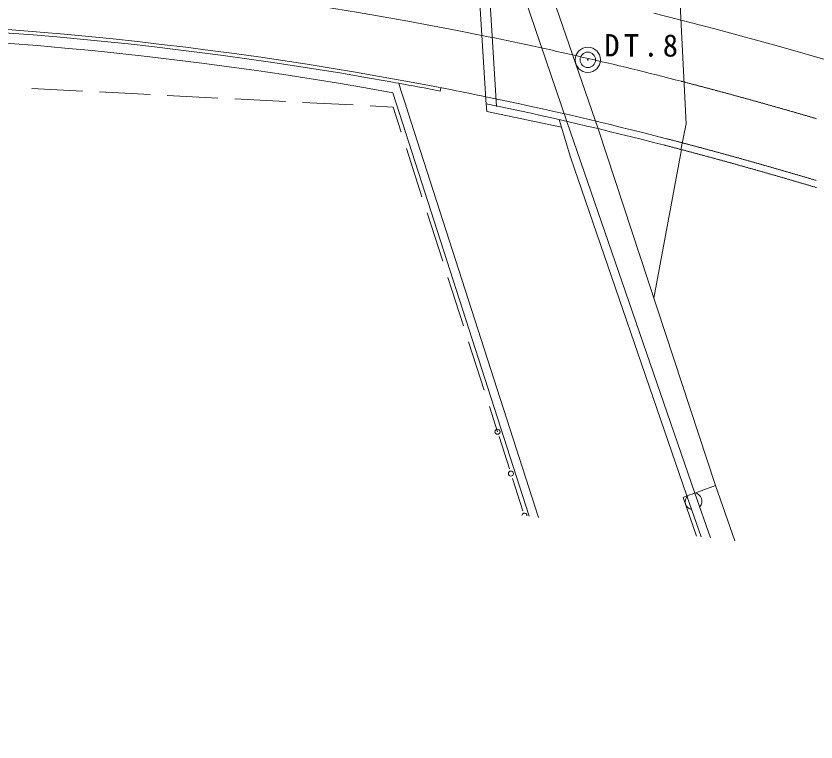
# Model space of a CAD drawing. Units: millimetres, scale not verified. Extents: x 40000 to 680000, y 20000 to 380000.
# Drawn here: x 275356 to 322566, y 264502 to 307372 of the extents above; entities that cross this region are included whole.
import ezdxf

# ---------------------------------------------------------------- set-up
doc = ezdxf.new("R2010")
doc.units = ezdxf.units.MM
doc.header["$LTSCALE"] = 1000
doc.linetypes.add('CHAIN', pattern=[18.5, 12, -1.5, 3.5, -1.5])
for name, color, linetype, lineweight in [('M-BGD', 7, 'Continuous', 13), ('M-BMK', 2, 'CHAIN', 13), ('M-BMK-SRVR', 3, 'Continuous', 13), ('M-STR-STR1', 1, 'Continuous', 13), ('M-STR-STRC', 7, 'Continuous', 13)]:
    doc.layers.add(name, color=color, linetype=linetype, lineweight=lineweight)
doc.styles.add('ＭＳ ゴシック', font='')
doc.styles.get('ＭＳ ゴシック').set_extended_font_data('MS Gothic')

msp = doc.modelspace()

# ---------------------------------------------------------------- linework, layer by layer
at = {"layer": 'M-BGD'}
for p, q in [((303432, 314131), (307866, 301151)), ((309718, 300716), (305215, 313758)), ((314366, 311680), (314905, 301005)), ((279280, 302940), (276284, 303094)), ((297942, 303400), (298074, 302989)), ((300426, 303136), (300387, 302940)), ((283276, 302734), (280279, 302889)), ((287271, 302529), (284275, 302683)), ((297596, 302843), (297792, 302234)), ((298075, 302988), (298337, 302173)), ((291267, 302323), (288270, 302477)), ((295263, 302117), (292266, 302271)), ((297792, 302234), (305639, 277833)), ((298337, 302173), (298483, 301716)), ((303108, 302192), (303139, 301740)), ((297608, 301996), (296262, 302066)), ((298087, 300504), (297608, 301996)), ((298483, 301716), (306185, 277767)), ((307554, 300802), (303139, 301740)), ((308085, 299033), (307419, 301252)), ((307866, 301151), (315425, 279196)), ((314905, 301005), (314596, 299464)), ((309717, 300716), (316640, 279646)), ((299311, 296695), (298393, 299552)), ((313006, 290706), (314625, 299484)), ((308085, 299033), (314953, 279031)), ((300535, 292886), (299617, 295743)), ((301759, 289077), (300841, 291934)), ((302983, 285268), (302065, 288125)), ((303769, 282824), (303289, 284316)), ((303861, 282538), (304473, 280634)), ((304656, 280063), (305268, 278158)), ((316641, 279643), (315425, 279196)), ((317771, 276386), (316641, 279643)), ((314953, 279031), (314724, 278937)), ((314724, 278937), (314953, 279031)), ((315425, 279196), (314953, 279031)), ((314953, 279031), (315791, 276622)), ((315425, 279196), (316343, 276556)), ((315517, 276654), (314724, 278937))]:
    msp.add_line(p, q, dxfattribs=at)
for centre in [(303769, 282824), (304564, 280348)]:
    msp.add_circle(centre, 150, dxfattribs=at)
for centre, radius, start, end in [((258034, 84663), 233300, 79.04342, 129.11535), ((258034, 84663), 222548, 78.84439, 126.02087), ((258034, 84663), 222348, 79.80707, 126.01929), ((258034, 84663), 221738, 79.7225, 106.59122), ((258034, 84663), 222348, 79.01907, 79.80707), ((258034, 84663), 222548, 78.32153, 78.84439), ((315339, 278700), 487, 134.5331, 259.1693), ((315349, 278727), 487, 316.8587, 81.4948), ((305360, 277872), 150, 350.7005, 175.6971)]:
    msp.add_arc(centre, radius, start, end, dxfattribs=at)
at = {"layer": 'M-BMK'}
for p, q in [((313003, 307533), (316602, 306615)), ((316602, 306615), (320363, 305587)), ((320363, 305587), (324117, 304498))]:
    msp.add_line(p, q, dxfattribs=at)
at = {"layer": 'M-BMK-SRVR'}
for radius in [746, 458, 22.5]:
    msp.add_circle((309102, 304782), radius, dxfattribs=at)
at = {"layer": 'M-STR-STR1'}
for p, q in [((302337, 314331), (303111, 302149)), ((302945, 314220), (303720, 302037)), ((313748, 300125), (313764, 300121)), ((313764, 300121), (313790, 300114)), ((313790, 300114), (313824, 300105)), ((313824, 300105), (313865, 300095)), ((313865, 300095), (313911, 300083)), ((313911, 300083), (313960, 300070)), ((313960, 300070), (314012, 300057)), ((314012, 300057), (314064, 300043)), ((314064, 300043), (314116, 300030)), ((314116, 300030), (314166, 300017)), ((314166, 300017), (314214, 300004)), ((314214, 300004), (314261, 299992)), ((314261, 299992), (314306, 299980)), ((314306, 299980), (314350, 299969)), ((314350, 299969), (314393, 299957)), ((314393, 299957), (314435, 299946)), ((314435, 299946), (314476, 299935)), ((314476, 299935), (314517, 299925)), ((314517, 299925), (314558, 299914)), ((314558, 299914), (314599, 299903)), ((314599, 299903), (314640, 299893)), ((314640, 299893), (314680, 299882)), ((314680, 299882), (314721, 299871)), ((314721, 299871), (314762, 299860)), ((314762, 299860), (314803, 299850)), ((314803, 299850), (314844, 299839)), ((314844, 299839), (314884, 299828)), ((314884, 299828), (314925, 299817)), ((314925, 299817), (314966, 299806)), ((314966, 299806), (315007, 299796)), ((315007, 299796), (315048, 299785)), ((313647, 299738), (313664, 299734)), ((313664, 299734), (313690, 299727)), ((313690, 299727), (313724, 299718)), ((313724, 299718), (313765, 299708)), ((313765, 299708), (313810, 299696)), ((313810, 299696), (313859, 299683)), ((313859, 299683), (313911, 299670)), ((313911, 299670), (313963, 299656)), ((313963, 299656), (314015, 299642)), ((314015, 299642), (314065, 299629)), ((314065, 299629), (314113, 299617)), ((314113, 299617), (314160, 299605)), ((314160, 299605), (314205, 299593)), ((314205, 299593), (314248, 299582)), ((314248, 299582), (314291, 299570)), ((314291, 299570), (314333, 299559)), ((314333, 299559), (314375, 299549)), ((314375, 299549), (314416, 299538)), ((314416, 299538), (314456, 299527)), ((314456, 299527), (314497, 299516)), ((314497, 299516), (314538, 299506)), ((314538, 299506), (314579, 299495)), ((314579, 299495), (314619, 299484)), ((314619, 299484), (314660, 299474)), ((314660, 299474), (314701, 299463)), ((314701, 299463), (314741, 299452)), ((314741, 299452), (314782, 299441)), ((314782, 299441), (314823, 299430)), ((314823, 299430), (314864, 299420)), ((314864, 299420), (314904, 299409)), ((314904, 299409), (314945, 299398)), ((314945, 299398), (314986, 299387)), ((314986, 299387), (315027, 299377)), ((315027, 299377), (315067, 299366)), ((315048, 299785), (315088, 299774)), ((315067, 299366), (315108, 299355)), ((315088, 299774), (315129, 299763)), ((315108, 299355), (315149, 299344)), ((315129, 299763), (315170, 299752)), ((315149, 299344), (315189, 299333)), ((315170, 299752), (315211, 299742)), ((315189, 299333), (315230, 299322)), ((315211, 299742), (315252, 299731)), ((315230, 299322), (315271, 299312)), ((315252, 299731), (315292, 299720)), ((315292, 299720), (315333, 299709)), ((315333, 299709), (315374, 299698)), ((315374, 299698), (315415, 299687)), ((315415, 299687), (315456, 299676)), ((315456, 299676), (315496, 299665)), ((315496, 299665), (315537, 299655)), ((315537, 299655), (315578, 299644)), ((315578, 299644), (315619, 299633)), ((315619, 299633), (315660, 299622)), ((315660, 299622), (315700, 299611)), ((315700, 299611), (315741, 299600)), ((315741, 299600), (315782, 299589)), ((315782, 299589), (315823, 299578)), ((315823, 299578), (315863, 299567)), ((315863, 299567), (315904, 299556)), ((315904, 299556), (315945, 299545)), ((315945, 299545), (315986, 299534)), ((315986, 299534), (316026, 299523)), ((316026, 299523), (316067, 299512)), ((316067, 299512), (316108, 299501)), ((316108, 299501), (316149, 299490)), ((316149, 299490), (316190, 299479)), ((316190, 299479), (316230, 299468)), ((316230, 299468), (316271, 299457)), ((316271, 299457), (316312, 299446)), ((316312, 299446), (316353, 299435)), ((316353, 299435), (316394, 299424)), ((316394, 299424), (316434, 299413)), ((316434, 299413), (316475, 299402)), ((316475, 299402), (316516, 299391)), ((316516, 299391), (316557, 299380)), ((316557, 299380), (316597, 299368)), ((316597, 299368), (316638, 299357)), ((316638, 299357), (316679, 299346)), ((316679, 299346), (316720, 299335)), ((316720, 299335), (316761, 299324)), ((316761, 299324), (316801, 299313)), ((315271, 299312), (315312, 299301)), ((315312, 299301), (315352, 299290)), ((315352, 299290), (315393, 299279)), ((315393, 299279), (315434, 299268)), ((315434, 299268), (315475, 299257)), ((315475, 299257), (315515, 299246)), ((315515, 299246), (315556, 299235)), ((315556, 299235), (315597, 299224)), ((315597, 299224), (315637, 299214)), ((315637, 299214), (315678, 299203)), ((315678, 299203), (315719, 299192)), ((315719, 299192), (315760, 299181)), ((315760, 299181), (315800, 299170)), ((315800, 299170), (315841, 299159)), ((315841, 299159), (315882, 299148)), ((315882, 299148), (315923, 299137)), ((315923, 299137), (315963, 299126)), ((315963, 299126), (316004, 299115)), ((316004, 299115), (316045, 299104)), ((316045, 299104), (316085, 299093)), ((316085, 299093), (316126, 299082)), ((316126, 299082), (316167, 299071)), ((316167, 299071), (316207, 299060)), ((316207, 299060), (316248, 299049)), ((316248, 299049), (316289, 299038)), ((316289, 299038), (316330, 299027)), ((316330, 299027), (316370, 299016)), ((316370, 299016), (316411, 299005)), ((316411, 299005), (316452, 298994)), ((316452, 298994), (316492, 298983)), ((316492, 298983), (316533, 298971)), ((316533, 298971), (316574, 298960)), ((316574, 298960), (316615, 298949)), ((316615, 298949), (316655, 298938)), ((316655, 298938), (316696, 298927)), ((316696, 298927), (316737, 298916)), ((316737, 298916), (316777, 298905)), ((316777, 298905), (316818, 298894)), ((316801, 299313), (316842, 299302)), ((316818, 298894), (316859, 298882)), ((316842, 299302), (316883, 299291)), ((316859, 298882), (316899, 298871)), ((316883, 299291), (316924, 299279)), ((316899, 298871), (316940, 298860)), ((316924, 299279), (316964, 299268)), ((316940, 298860), (316981, 298849)), ((316964, 299268), (317005, 299257)), ((316981, 298849), (317022, 298838)), ((317005, 299257), (317046, 299246)), ((317046, 299246), (317087, 299235)), ((317087, 299235), (317127, 299224)), ((317127, 299224), (317168, 299212)), ((317168, 299212), (317209, 299201)), ((317209, 299201), (317250, 299190)), ((317250, 299190), (317290, 299179)), ((317290, 299179), (317331, 299167)), ((317331, 299167), (317372, 299156)), ((317372, 299156), (317413, 299145)), ((317413, 299145), (317454, 299134)), ((317454, 299134), (317494, 299123)), ((317494, 299123), (317535, 299111)), ((317535, 299111), (317576, 299100)), ((317576, 299100), (317617, 299089)), ((317617, 299089), (317657, 299077)), ((317657, 299077), (317698, 299066)), ((317698, 299066), (317739, 299055)), ((317739, 299055), (317780, 299043)), ((317780, 299043), (317820, 299032)), ((317820, 299032), (317861, 299021)), ((317861, 299021), (317902, 299010)), ((317902, 299010), (317943, 298998)), ((317943, 298998), (317983, 298987)), ((317983, 298987), (318024, 298975)), ((318024, 298975), (318065, 298964)), ((318065, 298964), (318106, 298953)), ((318106, 298953), (318146, 298941)), ((318146, 298941), (318187, 298930)), ((318187, 298930), (318228, 298919)), ((318228, 298919), (318268, 298907)), ((318268, 298907), (318309, 298896)), ((318309, 298896), (318350, 298884)), ((318350, 298884), (318391, 298873)), ((318391, 298873), (318432, 298861)), ((318432, 298861), (318472, 298850)), ((318472, 298850), (318513, 298839)), ((317022, 298838), (317062, 298827)), ((317062, 298827), (317103, 298815)), ((317103, 298815), (317144, 298804)), ((317144, 298804), (317184, 298793)), ((317184, 298793), (317225, 298782)), ((317225, 298782), (317266, 298771)), ((317266, 298771), (317306, 298759)), ((317306, 298759), (317347, 298748)), ((317347, 298748), (317388, 298737)), ((317388, 298737), (317428, 298726)), ((317428, 298726), (317469, 298714)), ((317469, 298714), (317510, 298703)), ((317510, 298703), (317551, 298692)), ((317551, 298692), (317591, 298681)), ((317591, 298681), (317632, 298669)), ((317632, 298669), (317673, 298658)), ((317673, 298658), (317713, 298647)), ((317713, 298647), (317754, 298635)), ((317754, 298635), (317795, 298624)), ((317795, 298624), (317835, 298613)), ((317835, 298613), (317876, 298601)), ((317876, 298601), (317917, 298590)), ((317917, 298590), (317957, 298579)), ((317957, 298579), (317998, 298567)), ((317998, 298567), (318039, 298556)), ((318039, 298556), (318079, 298545)), ((318079, 298545), (318120, 298533)), ((318120, 298533), (318161, 298522)), ((318161, 298522), (318201, 298510)), ((318201, 298510), (318242, 298499)), ((318242, 298499), (318283, 298488)), ((318283, 298488), (318323, 298476)), ((318323, 298476), (318364, 298465)), ((318364, 298465), (318405, 298453)), ((318405, 298453), (318445, 298442)), ((318445, 298442), (318486, 298431)), ((318486, 298431), (318527, 298419)), ((318513, 298839), (318554, 298827)), ((318527, 298419), (318568, 298408)), ((318554, 298827), (318595, 298816)), ((318568, 298408), (318608, 298396)), ((318595, 298816), (318635, 298804)), ((318608, 298396), (318649, 298385)), ((318635, 298804), (318676, 298793)), ((318649, 298385), (318690, 298373)), ((318676, 298793), (318717, 298781)), ((318690, 298373), (318730, 298362)), ((318717, 298781), (318757, 298770)), ((318757, 298770), (318798, 298758)), ((318798, 298758), (318839, 298747)), ((318839, 298747), (318880, 298735)), ((318880, 298735), (318920, 298724)), ((318920, 298724), (318961, 298712)), ((318961, 298712), (319002, 298701)), ((319002, 298701), (319043, 298689)), ((319043, 298689), (319083, 298678)), ((319083, 298678), (319124, 298666)), ((319124, 298666), (319165, 298655)), ((319165, 298655), (319205, 298643)), ((319205, 298643), (319246, 298631)), ((319246, 298631), (319287, 298620)), ((319287, 298620), (319328, 298608)), ((319328, 298608), (319368, 298597)), ((319368, 298597), (319409, 298585)), ((319409, 298585), (319450, 298573)), ((319450, 298573), (319491, 298562)), ((319491, 298562), (319531, 298550)), ((319531, 298550), (319572, 298539)), ((319572, 298539), (319613, 298527)), ((319613, 298527), (319654, 298515)), ((319654, 298515), (319694, 298504)), ((319694, 298504), (319735, 298492)), ((319735, 298492), (319776, 298480)), ((319776, 298480), (319816, 298469)), ((319816, 298469), (319857, 298457)), ((319857, 298457), (319898, 298445)), ((319898, 298445), (319939, 298434)), ((319939, 298434), (319979, 298422)), ((319979, 298422), (320020, 298410)), ((320020, 298410), (320061, 298399)), ((320061, 298399), (320102, 298387)), ((320102, 298387), (320142, 298375)), ((320142, 298375), (320183, 298363)), ((318730, 298362), (318771, 298350)), ((318771, 298350), (318812, 298339)), ((318812, 298339), (318852, 298327)), ((318852, 298327), (318893, 298316)), ((318893, 298316), (318934, 298304)), ((318934, 298304), (318974, 298293)), ((318974, 298293), (319015, 298281)), ((319015, 298281), (319056, 298270)), ((319056, 298270), (319096, 298258)), ((319096, 298258), (319137, 298247)), ((319137, 298247), (319178, 298235)), ((319178, 298235), (319218, 298224)), ((319218, 298224), (319259, 298212)), ((319259, 298212), (319300, 298200)), ((319300, 298200), (319340, 298189)), ((319340, 298189), (319381, 298177)), ((319381, 298177), (319422, 298166)), ((319422, 298166), (319462, 298154)), ((319462, 298154), (319503, 298142)), ((319503, 298142), (319544, 298131)), ((319544, 298131), (319584, 298119)), ((319584, 298119), (319625, 298107)), ((319625, 298107), (319666, 298096)), ((319666, 298096), (319706, 298084)), ((319706, 298084), (319747, 298072)), ((319747, 298072), (319787, 298061)), ((319787, 298061), (319828, 298049)), ((319828, 298049), (319869, 298038)), ((319869, 298038), (319909, 298026)), ((319909, 298026), (319950, 298014)), ((319950, 298014), (319991, 298002)), ((319991, 298002), (320031, 297991)), ((320031, 297991), (320072, 297979)), ((320072, 297979), (320113, 297967)), ((320113, 297967), (320153, 297956)), ((320153, 297956), (320194, 297944)), ((320183, 298363), (320224, 298352)), ((320194, 297944), (320235, 297932)), ((320224, 298352), (320264, 298340)), ((320235, 297932), (320275, 297920)), ((320264, 298340), (320305, 298328)), ((320275, 297920), (320316, 297908)), ((320305, 298328), (320346, 298316)), ((320316, 297908), (320357, 297897)), ((320346, 298316), (320386, 298305)), ((320357, 297897), (320397, 297885)), ((320386, 298305), (320427, 298293)), ((320427, 298293), (320468, 298281)), ((320468, 298281), (320509, 298269)), ((320509, 298269), (320549, 298258)), ((320549, 298258), (320590, 298246)), ((320590, 298246), (320631, 298234)), ((320631, 298234), (320672, 298222)), ((320672, 298222), (320712, 298210)), ((320712, 298210), (320753, 298198)), ((320753, 298198), (320794, 298187)), ((320794, 298187), (320834, 298175)), ((320834, 298175), (320875, 298163)), ((320875, 298163), (320916, 298151)), ((320916, 298151), (320956, 298139)), ((320956, 298139), (320997, 298127)), ((320997, 298127), (321038, 298116)), ((321038, 298116), (321079, 298104)), ((321079, 298104), (321119, 298092)), ((321119, 298092), (321160, 298080)), ((321160, 298080), (321201, 298068)), ((321201, 298068), (321241, 298056)), ((321241, 298056), (321282, 298044)), ((321282, 298044), (321323, 298032)), ((321323, 298032), (321363, 298020)), ((321363, 298020), (321404, 298008)), ((321404, 298008), (321445, 297996)), ((321445, 297996), (321486, 297984)), ((321486, 297984), (321526, 297973)), ((321526, 297973), (321567, 297961)), ((321567, 297961), (321608, 297949)), ((321608, 297949), (321648, 297937)), ((321648, 297937), (321689, 297925)), ((321689, 297925), (321730, 297913)), ((321730, 297913), (321770, 297901)), ((321770, 297901), (321811, 297889)), ((320397, 297885), (320438, 297873)), ((320438, 297873), (320479, 297862)), ((320479, 297862), (320519, 297850)), ((320519, 297850), (320560, 297838)), ((320560, 297838), (320601, 297826)), ((320601, 297826), (320641, 297814)), ((320641, 297814), (320682, 297803)), ((320682, 297803), (320723, 297791)), ((320723, 297791), (320763, 297779)), ((320763, 297779), (320804, 297767)), ((320804, 297767), (320845, 297755)), ((320845, 297755), (320885, 297743)), ((320885, 297743), (320926, 297731)), ((320926, 297731), (320966, 297720)), ((320966, 297720), (321007, 297708)), ((321007, 297708), (321048, 297696)), ((321048, 297696), (321088, 297684)), ((321088, 297684), (321129, 297672)), ((321129, 297672), (321170, 297660)), ((321170, 297660), (321210, 297648)), ((321210, 297648), (321251, 297636)), ((321251, 297636), (321292, 297624)), ((321292, 297624), (321332, 297613)), ((321332, 297613), (321373, 297601)), ((321373, 297601), (321413, 297589)), ((321413, 297589), (321454, 297577)), ((321454, 297577), (321495, 297565)), ((321495, 297565), (321535, 297553)), ((321535, 297553), (321576, 297541)), ((321576, 297541), (321617, 297529)), ((321617, 297529), (321657, 297517)), ((321657, 297517), (321698, 297505)), ((321698, 297505), (321739, 297493)), ((321739, 297493), (321779, 297481)), ((321779, 297481), (321820, 297469)), ((321811, 297889), (321852, 297877)), ((321820, 297469), (321861, 297457)), ((321852, 297877), (321893, 297865)), ((321861, 297457), (321901, 297445)), ((321893, 297865), (321933, 297853)), ((321901, 297445), (321942, 297433)), ((321933, 297853), (321974, 297841)), ((321942, 297433), (321982, 297421)), ((321974, 297841), (322015, 297829)), ((322015, 297829), (322055, 297817)), ((322055, 297817), (322096, 297805)), ((322096, 297805), (322137, 297792)), ((322137, 297792), (322177, 297780)), ((322177, 297780), (322218, 297768)), ((322218, 297768), (322259, 297756)), ((322259, 297756), (322299, 297744)), ((322299, 297744), (322340, 297732)), ((322340, 297732), (322381, 297720)), ((322381, 297720), (322421, 297708)), ((322421, 297708), (322462, 297696)), ((322462, 297696), (322503, 297684)), ((322503, 297684), (322544, 297672)), ((322544, 297672), (322584, 297659)), ((321982, 297421), (322023, 297409)), ((322023, 297409), (322064, 297397)), ((322064, 297397), (322104, 297385)), ((322104, 297385), (322145, 297373)), ((322145, 297373), (322186, 297361)), ((322186, 297361), (322226, 297349)), ((322226, 297349), (322267, 297337)), ((322267, 297337), (322307, 297324)), ((322307, 297324), (322348, 297312)), ((322348, 297312), (322389, 297300)), ((322389, 297300), (322429, 297288)), ((322429, 297288), (322470, 297276)), ((322470, 297276), (322511, 297264)), ((322511, 297264), (322551, 297252)), ((322551, 297252), (322592, 297240))]:
    msp.add_line(p, q, dxfattribs=at)
for radius, end in [(223048, 78.31268), (222648, 78.28448)]:
    msp.add_arc((257899, 84182), radius, 75.50116, end, dxfattribs=at)
at = {"layer": 'M-STR-STRC'}
for p, q in [((314624, 303515), (314641, 303510)), ((314641, 303510), (314668, 303503)), ((314668, 303503), (314702, 303494)), ((314702, 303494), (314743, 303484)), ((314743, 303484), (314790, 303472)), ((314790, 303472), (314840, 303458)), ((314840, 303458), (314892, 303445)), ((314892, 303445), (314946, 303431)), ((314946, 303431), (314998, 303417)), ((314998, 303417), (315049, 303404)), ((315049, 303404), (315098, 303391)), ((315098, 303391), (315145, 303379)), ((315145, 303379), (315191, 303367)), ((315191, 303367), (315236, 303355)), ((315236, 303355), (315279, 303344)), ((315279, 303344), (315322, 303333)), ((315322, 303333), (315364, 303322)), ((315364, 303322), (315406, 303311)), ((315406, 303311), (315447, 303300)), ((315447, 303300), (315489, 303289)), ((315489, 303289), (315530, 303278)), ((315530, 303278), (315571, 303267)), ((315571, 303267), (315613, 303256)), ((315613, 303256), (315654, 303245)), ((315654, 303245), (315696, 303235)), ((315696, 303235), (315737, 303224)), ((315737, 303224), (315779, 303213)), ((315779, 303213), (315820, 303202)), ((315820, 303202), (315861, 303191)), ((315861, 303191), (315903, 303180)), ((315903, 303180), (315944, 303169)), ((315944, 303169), (315986, 303158)), ((315986, 303158), (316027, 303147)), ((316027, 303147), (316068, 303136)), ((316068, 303136), (316110, 303125)), ((316110, 303125), (316151, 303114)), ((316151, 303114), (316193, 303103)), ((316193, 303103), (316234, 303092)), ((316234, 303092), (316275, 303081)), ((316275, 303081), (316317, 303070)), ((316317, 303070), (316358, 303059)), ((316358, 303059), (316400, 303048)), ((316400, 303048), (316441, 303037)), ((316441, 303037), (316483, 303026)), ((316483, 303026), (316524, 303014)), ((316524, 303014), (316565, 303003)), ((316565, 303003), (316607, 302992)), ((316607, 302992), (316648, 302981)), ((316648, 302981), (316690, 302970)), ((316690, 302970), (316731, 302959)), ((316731, 302959), (316772, 302948)), ((316772, 302948), (316814, 302937)), ((316814, 302937), (316855, 302926)), ((316855, 302926), (316896, 302914)), ((316896, 302914), (316938, 302903)), ((316938, 302903), (316979, 302892)), ((316979, 302892), (317021, 302881)), ((317021, 302881), (317062, 302870)), ((317062, 302870), (317103, 302859)), ((317103, 302859), (317145, 302847)), ((317145, 302847), (317186, 302836)), ((317186, 302836), (317228, 302825)), ((317228, 302825), (317269, 302814)), ((317269, 302814), (317310, 302802)), ((317310, 302802), (317352, 302791)), ((317352, 302791), (317393, 302780)), ((317393, 302780), (317434, 302769)), ((317434, 302769), (317476, 302758)), ((317476, 302758), (317517, 302746)), ((317517, 302746), (317559, 302735)), ((317559, 302735), (317600, 302724)), ((317600, 302724), (317641, 302712)), ((317641, 302712), (317683, 302701)), ((317683, 302701), (317724, 302690)), ((317724, 302690), (317765, 302679)), ((317765, 302679), (317807, 302667)), ((317807, 302667), (317848, 302656)), ((317848, 302656), (317889, 302645)), ((317889, 302645), (317931, 302633)), ((317931, 302633), (317972, 302622)), ((317972, 302622), (318013, 302611)), ((318013, 302611), (318055, 302599)), ((318055, 302599), (318096, 302588)), ((318096, 302588), (318137, 302577)), ((318137, 302577), (318179, 302565)), ((318179, 302565), (318220, 302554)), ((318220, 302554), (318261, 302542)), ((318261, 302542), (318303, 302531)), ((318303, 302531), (318344, 302520)), ((318344, 302520), (318386, 302508)), ((318386, 302508), (318427, 302497)), ((318427, 302497), (318468, 302485)), ((318468, 302485), (318510, 302474)), ((318510, 302474), (318551, 302462)), ((318551, 302462), (318592, 302451)), ((318592, 302451), (318634, 302440)), ((318634, 302440), (318675, 302428)), ((318675, 302428), (318716, 302417)), ((318716, 302417), (318757, 302405)), ((318757, 302405), (318799, 302394)), ((318799, 302394), (318840, 302382)), ((318840, 302382), (318881, 302371)), ((318881, 302371), (318923, 302359)), ((318923, 302359), (318964, 302348)), ((318964, 302348), (319005, 302336)), ((319005, 302336), (319047, 302325)), ((319047, 302325), (319088, 302313)), ((319088, 302313), (319129, 302301)), ((319129, 302301), (319171, 302290)), ((319171, 302290), (319212, 302278)), ((319212, 302278), (319253, 302267)), ((319253, 302267), (319295, 302255)), ((319295, 302255), (319336, 302244)), ((319336, 302244), (319377, 302232)), ((319377, 302232), (319419, 302220)), ((319419, 302220), (319460, 302209)), ((319460, 302209), (319501, 302197)), ((319501, 302197), (319542, 302186)), ((319542, 302186), (319584, 302174)), ((319584, 302174), (319625, 302162)), ((319625, 302162), (319666, 302151)), ((319666, 302151), (319708, 302139)), ((319708, 302139), (319749, 302128)), ((319749, 302128), (319790, 302116)), ((319790, 302116), (319832, 302104)), ((319832, 302104), (319873, 302093)), ((319873, 302093), (319914, 302081)), ((319914, 302081), (319955, 302069)), ((319955, 302069), (319997, 302057)), ((319997, 302057), (320038, 302046)), ((320038, 302046), (320079, 302034)), ((320079, 302034), (320121, 302022)), ((320121, 302022), (320162, 302011)), ((320162, 302011), (320203, 301999)), ((320203, 301999), (320244, 301987)), ((320244, 301987), (320286, 301975)), ((320286, 301975), (320327, 301964)), ((320327, 301964), (320368, 301952)), ((320368, 301952), (320410, 301940)), ((320410, 301940), (320451, 301928)), ((320451, 301928), (320492, 301917)), ((320492, 301917), (320533, 301905)), ((320533, 301905), (320575, 301893)), ((320575, 301893), (320616, 301881)), ((320616, 301881), (320657, 301870)), ((320657, 301870), (320698, 301858)), ((320698, 301858), (320740, 301846)), ((320740, 301846), (320781, 301834)), ((320781, 301834), (320822, 301822)), ((320822, 301822), (320863, 301810)), ((320863, 301810), (320905, 301798)), ((320905, 301798), (320946, 301787)), ((320946, 301787), (320987, 301775)), ((320987, 301775), (321029, 301763)), ((321029, 301763), (321070, 301751)), ((321070, 301751), (321111, 301739)), ((321111, 301739), (321152, 301727)), ((321152, 301727), (321193, 301715)), ((321193, 301715), (321235, 301703)), ((321235, 301703), (321276, 301692)), ((321276, 301692), (321317, 301680)), ((321317, 301680), (321359, 301668)), ((321359, 301668), (321400, 301656)), ((321400, 301656), (321441, 301644)), ((321441, 301644), (321482, 301632)), ((321482, 301632), (321523, 301620)), ((321523, 301620), (321565, 301608)), ((321565, 301608), (321606, 301596)), ((321606, 301596), (321647, 301584)), ((321647, 301584), (321688, 301572)), ((321688, 301572), (321730, 301560)), ((321730, 301560), (321771, 301548)), ((321771, 301548), (321812, 301536)), ((321812, 301536), (321853, 301524)), ((321853, 301524), (321895, 301512)), ((321895, 301512), (321936, 301500)), ((321936, 301500), (321977, 301488)), ((321977, 301488), (322018, 301476)), ((322018, 301476), (322060, 301464)), ((322060, 301464), (322101, 301452)), ((322101, 301452), (322142, 301440)), ((322142, 301440), (322183, 301428)), ((322183, 301428), (322224, 301416)), ((322224, 301416), (322266, 301404)), ((322266, 301404), (322307, 301392)), ((322307, 301392), (322348, 301380)), ((322348, 301380), (322389, 301368)), ((322389, 301368), (322430, 301356)), ((322430, 301356), (322472, 301343)), ((322472, 301343), (322513, 301331)), ((322513, 301331), (322554, 301319)), ((322554, 301319), (322595, 301307))]:
    msp.add_line(p, q, dxfattribs=at)
for centre, radius, start, end in [((258034, 84663), 226049, 78.56436, 126.04819), ((258644, 87230), 223412, 75.49042, 78.58713)]:
    msp.add_arc(centre, radius, start, end, dxfattribs=at)

# ---------------------------------------------------------------- texts
at = {"layer": 'M-BMK-SRVR', "insert": (310075, 304961), "char_height": 1320, "attachment_point": 7, "rotation": 359.891, "style": 'ＭＳ ゴシック'}
msp.add_mtext('\\T1.28;DT.8', dxfattribs=at)

doc.saveas('drawing.dxf')
